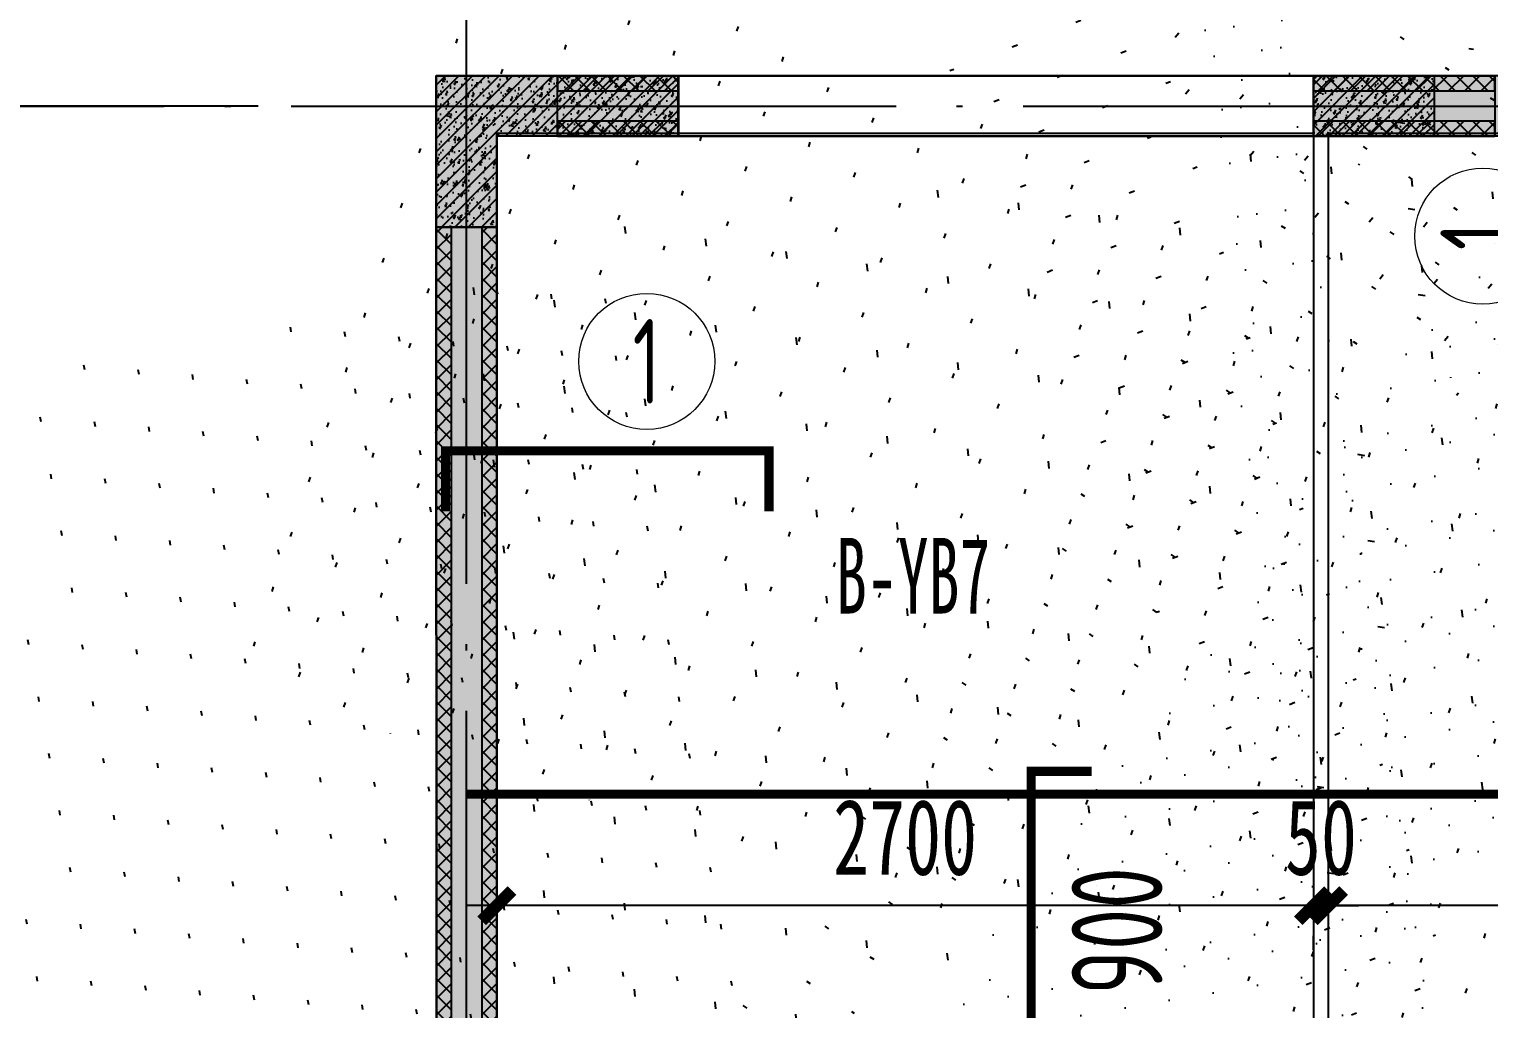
# Model space of a CAD drawing. Extents: x -3200779283 to -8106663, y 659664 to 1123462.
# Drawn here: x -8172147 to -8167320, y 774984 to 778224 of the extents above; entities that cross this region are included whole.
import ezdxf
from ezdxf.enums import TextEntityAlignment as Align

# ---------------------------------------------------------------- set-up
doc = ezdxf.new("R2010")
doc.units = 0
doc.header["$LTSCALE"] = 1000
doc.header["$MEASUREMENT"] = 0
for name, pattern in [('125-墙体$0$CONTINOUS', [0]), ('3#-轴线$0$DOTE', [2.4200000000000004, 2, -0.2, 0.02, -0.2]), ('3#4#5#$0$DASH', [0.35, 0.25, -0.1]), ('DASH', [0.35, 0.25, -0.1])]:
    doc.linetypes.add(name, pattern=pattern)
doc.layers.get('Defpoints').update_dxf_attribs({"color": 30, "linetype": 'DASH'})
for name, color, linetype in [('125-墙体$0$S-WALL', 40, 'Continuous'), ('125-墙体$0$S-WALL-BEAM', 120, 'Continuous'), ('125-墙体$0$S-WALL-COLU', 252, '125-墙体$0$CONTINOUS'), ('125-墙体$0$S-WALL-COLU-HATC', 16, 'Continuous'), ('125-墙体$0$S-WALL-HATC', 253, 'Continuous'), ('3#-轴线$0$3#-轴号$0$A-ANNO-AXIS-CIRC', 3, 'Continuous'), ('3#-轴线$0$A-ANNO-DOTE', 10, '3#-轴线$0$DOTE'), ('3#4#5#$0$PC-SLAB', 6, '3#4#5#$0$DASH'), ('3#4#5#$0$S-ANNO-TEXT', 7, 'Continuous'), ('3#4#5#$0$S-DIMS-SLAB', 120, 'Continuous'), ('3#4#5#$0$S-PC-FQ-WYQ', 4, 'Continuous'), ('3#4#5#$0$S-PC-SLAB', 6, 'Continuous'), ('3#4#5#$0$S-WALL-HATC', 253, 'Continuous'), ('S-REIN', 1, 'Continuous'), ('S-REIN-TEXT', 7, 'Continuous')]:
    doc.layers.add(name, color=color, linetype=linetype)
doc.layers.add('提资不打印', color=2, linetype='Continuous', plot=False)
doc.layers.add('楼板正筋文字', color=7, linetype='Continuous', lineweight=18)
doc.styles.add('3#4#5#$0$外部参照 1$0$宋体', font='', dxfattribs={"width": 0.8})
doc.styles.add('3#4#5#$0$楷体', font='', dxfattribs={"width": 0.7})
doc.styles.add('FromPkpm', font='Pkpmeng', dxfattribs={"width": 0.7, "bigfont": 'Pkpmchn'})
doc.styles.get('3#4#5#$0$外部参照 1$0$宋体').set_extended_font_data('SimSun')
doc.styles.get('3#4#5#$0$楷体').set_extended_font_data('KaiTi_GB2312')
doc.dimstyles.new('3#4#5#$0$TSSD_100_100', dxfattribs={"dimtxt": 250, "dimasz": 100, "dimexe": 100, "dimexo": 250, "dimgap": 100, "dimtad": 1, "dimdec": 0, "dimzin": 0, "dimdsep": 46, "dimtxsty": '3#4#5#$0$楷体', "dimblk": '3#4#5#$0$_ArchTick', "dimcen": 0, "dimdle": 100, "dimclrt": 7, "dimadec": 0, "dimazin": 0, "dimtfac": 1, "dimtdec": 0, "dimtix": 1, "dimtmove": 2, "dimatfit": 3, "dimfxl": 1, "dimtolj": 1, "dimtzin": 0, "dimarcsym": 0})

# ---------------------------------------------------------------- blocks, each defined once
blk = doc.blocks.new('ban')
at = {"layer": 'S-REIN', "const_width": 30}
for points in [[(-70, 9509.900390625), (-70, 9709.900390625), (1000, 9709.900390625), (1000, 9509.900390625)], [(2067.076757833362, 3549.900634765625), (1867.076757833362, 3549.900634765625), (1867.077001973987, 8649.9052734375), (2067.077001973987, 8649.9052734375)]]:
    blk.add_lwpolyline(points, dxfattribs=at)
at = {"layer": 'S-REIN-TEXT', "lineweight": 18}
for centre in [(3359.98046875, 10419.9013671875), (595.7163053723052, 10005.61543160933)]:
    blk.add_circle(centre, 225, dxfattribs=at)
at = {"layer": '提资不打印', "color": 2, "const_width": 30}
blk.add_lwpolyline([(0, 8573.9033203125), (8699.95703125, 8573.9033203125)], dxfattribs=at)
at = {"layer": 'S-REIN-TEXT', "lineweight": 18, "style": 'FromPkpm', "width": 0.7}
blk.add_text('1', height=280, rotation=450, dxfattribs=at).set_placement((3359.98046875, 10419.9013671875), align=Align.MIDDLE_CENTER)
blk.add_text('1', height=280, dxfattribs=at).set_placement((595.7163053723052, 10005.61543160933), align=Align.MIDDLE_CENTER)
at = {"layer": 'S-REIN-TEXT', "lineweight": 25, "style": 'FromPkpm', "width": 0.7}
blk.add_text('900', height=300, rotation=90, dxfattribs=at).set_placement((2000.772282102145, 8122.090721562505), align=Align.TOP_CENTER)
blk = doc.blocks.new('3#4#5#$0$B-YWQ15')
at = {"layer": '3#4#5#$0$S-PC-FQ-WYQ'}
h = blk.add_hatch(dxfattribs=at)
h.set_pattern_fill('ANSI37', color=256, scale=12, angle=90)
h.set_pattern_definition([(135, (-970766.4588348517, 834939.8079217622), (-26.94076836320746, -26.94076836320745), []), (225, (-970766.4588348517, 834939.8079217622), (26.94076836320745, -26.94076836320746), [])])
h.paths.add_polyline_path([(-108963.8104887477, 319088.3087790273), (-108913.8104887477, 319088.3087790273), (-108914.0488637086, 321788.3914244222), (-108964.0488637086, 321788.3914244222)])
h = blk.add_hatch(dxfattribs=at)
h.set_pattern_fill('ANSI37', color=256, scale=12, angle=90)
h.set_pattern_definition([(135, (-970616.4588376287, 834939.8079217697), (-26.94076836320746, -26.94076836320745), []), (225, (-970616.4588376287, 834939.8079217697), (26.94076836320745, -26.94076836320746), [])])
h.paths.add_polyline_path([(-108813.8104915249, 319088.3087790348), (-108763.8104915249, 319088.3087790348), (-108764.0488664858, 321788.3914244297), (-108814.0488664858, 321788.3914244297)])
for points in [[(-108963.8104887477, 319088.3087790273), (-108913.8104887477, 319088.3087790273), (-108914.0488637086, 321788.3914244222), (-108964.0488637086, 321788.3914244222)], [(-108964.0488639945, 321788.3914244222), (-108764.0488636509, 321788.3914244222), (-108763.8104886899, 319088.3087790348), (-108963.8104890336, 319088.3087790348)], [(-108813.8104915249, 319088.3087790348), (-108763.8104915249, 319088.3087790348), (-108764.0488664858, 321788.3914244297), (-108814.0488664858, 321788.3914244297)]]:
    blk.add_lwpolyline(points, close=True, dxfattribs=at)
blk = doc.blocks.new('3#4#5#$0$B-YWQ1')
at = {"layer": '3#4#5#$0$S-PC-FQ-WYQ'}
h = blk.add_hatch(dxfattribs=at)
h.set_pattern_fill('ANSI37', color=256, scale=12, angle=180)
h.set_pattern_definition([(225, (-660807.1750012636, -531964.028769688), (26.94076836320745, -26.94076836320746), []), (315, (-660807.1750012636, -531964.028769688), (26.94076836320746, 26.94076836320745), [])])
h.paths.add_polyline_path([(-147205.7603687136, 329838.381161766), (-147205.7603687136, 329888.381161766), (-147605.7585039237, 329888.3812014548), (-147605.7585039237, 329838.3812014548)])
h = blk.add_hatch(dxfattribs=at)
h.set_pattern_fill('ANSI37', color=256, scale=12, angle=180)
h.set_pattern_definition([(225, (-658107.1768726283, -531964.0315024974), (26.94076836320745, -26.94076836320746), []), (315, (-658107.1768726283, -531964.0315024974), (26.94076836320746, 26.94076836320745), [])])
h.paths.add_polyline_path([(-144505.7622400783, 329838.3784289565), (-144505.7622400783, 329888.3784289565), (-145105.7603752883, 329888.3784686453), (-145105.7603752883, 329838.3784686453)])
h = blk.add_hatch(dxfattribs=at)
h.set_pattern_fill('ANSI37', color=256, scale=12, angle=180)
h.set_pattern_definition([(225, (-660807.1750012562, -532114.028766911), (26.94076836320745, -26.94076836320746), []), (315, (-660807.1750012562, -532114.028766911), (26.94076836320746, 26.94076836320745), [])])
h.paths.add_polyline_path([(-147205.7603687062, 329688.3811645432), (-147205.7603687062, 329738.3811645432), (-147605.7585039162, 329738.381204232), (-147605.7585039162, 329688.381204232)])
h = blk.add_hatch(dxfattribs=at)
h.set_pattern_fill('ANSI37', color=256, scale=12, angle=180)
h.set_pattern_definition([(225, (-658107.1768726208, -532114.0314997204), (26.94076836320745, -26.94076836320746), []), (315, (-658107.1768726208, -532114.0314997204), (26.94076836320746, 26.94076836320745), [])])
h.paths.add_polyline_path([(-144505.7622400708, 329688.3784317337), (-144505.7622400708, 329738.3784317337), (-145105.7603752809, 329738.3784714225), (-145105.7603752809, 329688.3784714225)])
for points in [[(-147205.7603687136, 329838.381161766), (-147205.7603687136, 329888.381161766), (-147605.7585039237, 329888.3812014548), (-147605.7585039237, 329838.3812014548)], [(-147605.7585039162, 329688.3812039461), (-147605.7585039162, 329888.3812042897), (-147205.7603687136, 329888.381164601), (-147205.7603687136, 329688.3811642573)], [(-147205.760362146, 329888.3784625951), (-145105.7603752809, 329888.3784625951), (-145105.7603752809, 329688.3784800217), (-147205.760362146, 329688.3784800217)], [(-144505.7622400783, 329838.3784289565), (-144505.7622400783, 329888.3784289565), (-145105.7603752883, 329888.3784686453), (-145105.7603752883, 329838.3784686453)], [(-145105.7603752809, 329688.3784711366), (-145105.7603752809, 329888.3784714802), (-144505.7622400783, 329888.3784317914), (-144505.7622400783, 329688.3784314478)], [(-147205.7603687062, 329688.3811645432), (-147205.7603687062, 329738.3811645432), (-147605.7585039162, 329738.381204232), (-147605.7585039162, 329688.381204232)], [(-144505.7622400708, 329688.3784317337), (-144505.7622400708, 329738.3784317337), (-145105.7603752809, 329738.3784714225), (-145105.7603752809, 329688.3784714225)]]:
    blk.add_lwpolyline(points, close=True, dxfattribs=at)
blk = doc.blocks.new('3#4#5#$0$A$C53EF3948')
at = {"layer": '3#4#5#$0$S-PC-FQ-WYQ'}
for name, p in [('3#4#5#$0$B-YWQ1', (148006.0000690809, -329888.3812170064)), ('3#4#5#$0$B-YWQ15', (108964.0411718799, -322288.5339451145))]:
    blk.add_blockref(name, p, dxfattribs=at)
blk = doc.blocks.new('3#4#5#$0$ban111')
at = {"layer": '3#4#5#$0$S-WALL-HATC', "ltscale": 100}
h = blk.add_hatch(dxfattribs=at)
h.set_pattern_fill('AR-CONC', color=256, scale=25, angle=-360.0000000000001, style=0)
h.set_pattern_definition([(49.99999999999994, (-2021084971.688381, 37341211722.80309), (179.3150456501884, -15.68803374564894), [18.75, -206.25]), (355, (-2021084971.688381, 37341211722.80309), (-34.68783340324983, 188.048033425003), [15, -165]), (100.4513999999999, (-2021084956.745461, 37341211721.49575), (144.6273454285055, 172.3598855152383), [15.93504749999993, -175.2855279999988]), (46.18419999999992, (-2021084971.688381, 37341211772.80309), (266.8102621564111, -41.37975358225476), [28.125, -309.3749999999999]), (96.63559999999993, (-2021084949.454195, 37341211769.35476), (233.6656763871761, 243.5294677251102), [23.90257199999984, -262.9282499999974]), (351.1841999999999, (-2021084971.688381, 37341211772.80309), (233.665486283407, 243.5296502313309), [22.49999999999984, -247.4999999999987]), (20.99999999999995, (-2021084946.688381, 37341211760.30309), (149.2267630296153, -100.6547226663348), [18.75, -206.25]), (326, (-2021084946.688381, 37341211760.30309), (60.8288329803956, 181.2875112617132), [15, -165]), (71.45139999999999, (-2021084934.252823, 37341211751.91518), (210.0556571453726, 80.63262417748791), [15.9350475, -175.285528]), (37.49999999999994, (-2021084971.688381, 37341211722.80309), (3.039963829322741, 83.22346345782788), [0, -162.9999999999988, 0, -167.4999999999988, 0, -165.6249999999988]), (7.499999999999932, (-2021084971.688381, 37341211722.80309), (65.76738436053724, 98.60292797059), [0, -95.5, 0, -159.25, 0, -63.125]), (327.4999999999999, (-2021085027.438381, 37341211722.80309), (133.4556090431022, -5.638717933595058), [0, -62.49999999999999, 0, -195, 0, -258.7499999999999]), (317.4999999999999, (-2021085052.438381, 37341211722.80309), (145.7965423355966, 25.0262455830793), [0, -81.25, 0, -129.5, 0, -183.75])])
h.paths.add_polyline_path([(-229032.0009487905, 409975.0000811631), (-228982.0009030856, 409975.0000750691), (-228982.0009944952, 412974.9999572062), (-229032.0010402, 412974.9999633002)])
at = {"layer": '3#4#5#$0$S-PC-SLAB'}
for points in [[(-231732.0009944952, 409964.9999670067), (-231732.0009944952, 412984.9999670067), (-229032.0009944952, 412984.9999670067), (-229032.0009944952, 409964.9999670067)], [(-228982.0009347743, 409965.0000553694), (-228982.0009347743, 412985.0000553694), (-225982.0009347743, 412985.0000553694), (-225982.0009347743, 409965.0000553694)]]:
    blk.add_lwpolyline(points, close=True, dxfattribs=at)
at = {"layer": '3#4#5#$0$S-WALL-HATC', "ltscale": 100}
blk.add_lwpolyline([(-229032.0009487905, 409975.0000811631), (-228982.0009030856, 409975.0000750691), (-228982.0009944952, 412974.9999572062), (-229032.0010402, 412974.9999633002)], close=True, dxfattribs=at)
blk = doc.blocks.new('3#4#5#$0$_ArchTick')
at = {"color": 0, "linetype": 'ByBlock', "const_width": 0.4}
blk.add_lwpolyline([(-0.5, -0.5), (0.5, 0.5)], dxfattribs=at)
blk = doc.blocks.new('*D828')
at = {"layer": '3#4#5#$0$S-DIMS-SLAB', "color": 0, "lineweight": -2, "transparency": 16777216}
for p, q in [((149896.8016765157, 163030.539298701), (146996.8016765157, 163030.539298701)), ((147096.8016765157, 162884.1966436602), (147096.8016765157, 162930.539298701)), ((149796.8016765157, 162884.1966436603), (149796.8016765157, 162930.539298701))]:
    blk.add_line(p, q, dxfattribs=at)
at = {"layer": 'Defpoints', "color": 0, "transparency": 16777216}
for p in [(147096.8016765157, 163134.1966436602), (149796.8016765157, 163134.1966436603), (147096.8016765157, 163030.539298701)]:
    blk.add_point(p, dxfattribs=at)
at = {"layer": '3#4#5#$0$S-DIMS-SLAB', "color": 0, "lineweight": -2, "transparency": 16777216, "xscale": 100, "yscale": 100, "zscale": 100, "rotation": 180}
blk.add_blockref('3#4#5#$0$_ArchTick', (147096.8016765157, 163030.539298701), dxfattribs=at)
at = {"layer": '3#4#5#$0$S-DIMS-SLAB', "color": 0, "lineweight": -2, "transparency": 16777216, "xscale": 100, "yscale": 100, "zscale": 100}
blk.add_blockref('3#4#5#$0$_ArchTick', (149796.8016765157, 163030.539298701), dxfattribs=at)
at = {"layer": '3#4#5#$0$S-DIMS-SLAB', "color": 7, "transparency": 16777216, "insert": (148446.8016765157, 163255.539298701), "char_height": 250, "attachment_point": 5, "style": '3#4#5#$0$楷体'}
blk.add_mtext('\\A1;2700', dxfattribs=at)
blk = doc.blocks.new('*D829')
at = {"layer": '3#4#5#$0$S-DIMS-SLAB', "color": 0, "lineweight": -2, "transparency": 16777216}
for p, q in [((149796.8016765157, 163030.539298701), (149696.8016765157, 163030.539298701)), ((149846.8016765157, 163030.539298701), (149796.8016765157, 163030.539298701)), ((149846.8016765157, 163030.539298701), (149946.8016765157, 163030.539298701)), ((149796.8016765157, 162884.1966436603), (149796.8016765157, 162930.539298701)), ((149846.8016765157, 162884.1966436603), (149846.8016765157, 162930.539298701))]:
    blk.add_line(p, q, dxfattribs=at)
at = {"layer": 'Defpoints', "color": 0, "transparency": 16777216}
for p in [(149796.8016765157, 163134.1966436603), (149846.8016765157, 163134.1966436603), (149796.8016765157, 163030.539298701)]:
    blk.add_point(p, dxfattribs=at)
at = {"layer": '3#4#5#$0$S-DIMS-SLAB', "color": 0, "lineweight": -2, "transparency": 16777216, "xscale": 100, "yscale": 100, "zscale": 100}
blk.add_blockref('3#4#5#$0$_ArchTick', (149796.8016765157, 163030.539298701), dxfattribs=at)
at = {"layer": '3#4#5#$0$S-DIMS-SLAB', "color": 0, "lineweight": -2, "transparency": 16777216, "xscale": 100, "yscale": 100, "zscale": 100, "rotation": 180}
blk.add_blockref('3#4#5#$0$_ArchTick', (149846.8016765157, 163030.539298701), dxfattribs=at)
at = {"layer": '3#4#5#$0$S-DIMS-SLAB', "color": 7, "transparency": 16777216, "insert": (149821.8016765157, 163255.539298701), "char_height": 250, "attachment_point": 5, "style": '3#4#5#$0$楷体'}
blk.add_mtext('\\A1;50', dxfattribs=at)
blk = doc.blocks.new('*D842')
at = {"layer": '3#4#5#$0$S-DIMS-SLAB', "color": 0, "lineweight": -2, "transparency": 16777216}
for p, q in [((152946.8017362366, 163030.5393870637), (149746.8017362366, 163030.5393870637)), ((149846.8017362366, 162884.1967320229), (149846.8017362366, 162930.5393870637)), ((152846.8017362366, 162884.196732023), (152846.8017362366, 162930.5393870637))]:
    blk.add_line(p, q, dxfattribs=at)
at = {"layer": 'Defpoints', "color": 0, "transparency": 16777216}
for p in [(149846.8017362366, 163134.1967320229), (152846.8017362366, 163134.196732023), (149846.8017362366, 163030.5393870637)]:
    blk.add_point(p, dxfattribs=at)
at = {"layer": '3#4#5#$0$S-DIMS-SLAB', "color": 0, "lineweight": -2, "transparency": 16777216, "xscale": 100, "yscale": 100, "zscale": 100, "rotation": 180}
blk.add_blockref('3#4#5#$0$_ArchTick', (149846.8017362366, 163030.5393870637), dxfattribs=at)
at = {"layer": '3#4#5#$0$S-DIMS-SLAB', "color": 0, "lineweight": -2, "transparency": 16777216, "xscale": 100, "yscale": 100, "zscale": 100}
blk.add_blockref('3#4#5#$0$_ArchTick', (152846.8017362366, 163030.5393870637), dxfattribs=at)
at = {"layer": '3#4#5#$0$S-DIMS-SLAB', "color": 7, "transparency": 16777216, "insert": (151346.8017362366, 163255.5393870637), "char_height": 250, "attachment_point": 5, "style": '3#4#5#$0$楷体'}
blk.add_mtext('\\A1;3000', dxfattribs=at)
blk = doc.blocks.new('125-墙体')
at = {"layer": '125-墙体$0$S-WALL-COLU-HATC'}
h = blk.add_hatch(dxfattribs=at)
h.set_pattern_fill('AR-CONC', color=256, scale=10)
h.set_pattern_definition([(49.99999999999999, (15637.05247968878, -240595.612466133), (71.72601826007535, -6.275213498259511), [7.5, -82.5]), (355, (15637.05247968878, -240595.612466133), (-13.8751333613, 75.21921337000119), [6, -66]), (100.4514, (15643.02964768877, -240596.135400133), (57.85093817140216, 68.94395420609536), [6.374018999999988, -70.1142111999998]), (46.18420000000002, (15637.05247968878, -240575.612466133), (106.7241048625644, -16.55190143290181), [11.24999999999994, -123.7499999999995]), (96.6356, (15645.94615418877, -240576.991796833), (93.46627055487033, 97.41178709004417), [9.561028799999999, -105.1713]), (351.1842, (15637.05247968878, -240575.612466133), (93.46619451336272, 97.41186009253246), [9, -99]), (21, (15647.05247968878, -240580.612466133), (59.69070521184616, -40.26188906653388), [7.5, -82.5]), (326.0000000000001, (15647.05247968878, -240580.612466133), (24.33153319215817, 72.5150045046853), [6, -66]), (71.4514, (15652.02670298878, -240583.967626733), (84.02226285814899, 32.25304967099524), [6.374019000000001, -70.1142112]), (37.50000000000001, (15637.05247968878, -240595.612466133), (1.215985531729067, 33.28938538313115), [0, -65.19999999999999, 0, -67, 0, -66.25]), (7.499999999999999, (15637.05247968878, -240595.612466133), (26.30695374421486, 39.44117118823603), [0, -38.2, 0, -63.7, 0, -25.25]), (327.5, (15614.75247968877, -240595.612466133), (53.3822436172409, -2.255487173437976), [0, -25, 0, -78, 0, -103.5]), (317.5, (15604.75247968877, -240595.612466133), (58.31861693423862, 10.01049823323177), [0, -32.5, 0, -51.8, 0, -73.5])])
h.paths.add_polyline_path([(100, -100), (99.98422405263409, -399.9996359648649), (-100.0157759473659, -399.9996359648649), (-100, 100), (700, 99.99999946041498), (700, -100.0000005393522)])
h = blk.add_hatch(dxfattribs=at)
h.set_pattern_fill('ANSI31', color=256, scale=250, style=0)
h.set_pattern_definition([(45, (15637.05247968878, -240595.612466133), (-22.09708691207961, 22.09708691207961), [])])
h.paths.add_polyline_path([(100, -100), (99.98422405263409, -399.9996359648649), (-100.0157759473659, -399.9996359648649), (-100, 100), (700, 99.99999946041498), (700, -100.0000005393522)])
h = blk.add_hatch(dxfattribs=at)
h.set_pattern_fill('AR-CONC', color=256, scale=10)
h.set_pattern_definition([(49.99999999999999, (12290.72775740876, -241007.8141536725), (71.72601826007535, -6.275213498259511), [7.5, -82.5]), (355, (12290.72775740876, -241007.8141536725), (-13.8751333613, 75.21921337000119), [6, -66]), (100.4514, (12296.70492540876, -241008.3370876726), (57.85093817140216, 68.94395420609536), [6.374018999999983, -70.11421119999972]), (46.18420000000002, (12290.72775740876, -240987.8141536725), (106.7241048625644, -16.55190143290181), [11.24999999999992, -123.7499999999994]), (96.6356, (12299.62143190876, -240989.1934843725), (93.46627055487033, 97.41178709004417), [9.561028799999999, -105.1713]), (351.1842, (12290.72775740876, -240987.8141536725), (93.46619451336272, 97.41186009253246), [9, -99]), (21, (12300.72775740876, -240992.8141536725), (59.69070521184616, -40.26188906653388), [7.5, -82.5]), (326.0000000000001, (12300.72775740876, -240992.8141536725), (24.33153319215817, 72.5150045046853), [6, -66]), (71.4514, (12305.70198070876, -240996.1693142726), (84.02226285814899, 32.25304967099524), [6.374019000000001, -70.1142112]), (37.50000000000001, (12290.72775740876, -241007.8141536725), (1.215985531729067, 33.28938538313115), [0, -65.19999999999999, 0, -67, 0, -66.25]), (7.499999999999999, (12290.72775740876, -241007.8141536725), (26.30695374421486, 39.44117118823603), [0, -38.2, 0, -63.7, 0, -25.25]), (327.5, (12268.42775740876, -241007.8141536725), (53.3822436172409, -2.255487173437976), [0, -25, 0, -78, 0, -103.5]), (317.5, (12258.42775740876, -241007.8141536725), (58.31861693423862, 10.01049823323177), [0, -32.5, 0, -51.8, 0, -73.5])])
h.paths.add_polyline_path([(3199.999502355931, -99.99890062701888), (3199.999502355931, 100.0010993729811), (2800, 100), (2800, -100)])
h = blk.add_hatch(dxfattribs=at)
h.set_pattern_fill('ANSI31', color=256, scale=250, style=0)
h.set_pattern_definition([(45, (12290.72775740876, -241007.8141536725), (-22.09708691207961, 22.09708691207961), [])])
h.paths.add_polyline_path([(3199.999502355931, 100.0010993729811), (2800, 100), (2800, -100), (3199.999502355931, -99.99890062701888)])
at = {"layer": '125-墙体$0$S-WALL-HATC'}
for points in [[(100, -100), (-100, 100), (-100, -3200), (33.33333333331393, -3200), (100, -3100)], [(700, 100), (-100, 100), (100, -100), (700, -100)], [(3350, -100), (3350, 100), (2800, 100), (2800, -100)], [(4100, -100), (4100, 100), (3350, 100), (3350, -100)]]:
    blk.add_hatch(color=256, dxfattribs=at).paths.add_polyline_path(points)
at = {"layer": '125-墙体$0$S-WALL'}
for p, q in [((-100, 100), (-100, -3200)), ((700, 100), (-100, 100)), ((700, -100), (700, 100)), ((2800, 100.0001960117079), (2800, -99.99980398829211)), ((3350, 100), (2800, 100)), ((2800, -100), (2800, 100)), ((4100, 100), (3350, 100)), ((100, -100), (100, -3100)), ((700, -100), (100, -100)), ((3350, -100), (2800, -100)), ((4100, -100), (3350, -100))]:
    blk.add_line(p, q, dxfattribs=at)
at = {"layer": '125-墙体$0$S-WALL-BEAM'}
blk.add_lwpolyline([(700, 100.0003920234158), (700, -100), (2800, -100.0006024725153), (2800, 99.99978955090046)], close=True, dxfattribs=at)
at = {"layer": '125-墙体$0$S-WALL-COLU', "linetype": 'ByBlock'}
blk.add_lwpolyline([(100, -100), (99.98422405263409, -399.9996359648649), (-100.0157759473659, -399.9996359648649), (-100, 100), (700, 99.99999946041498), (700, -100.0000005393522), (100, -100)], dxfattribs=at)
at = {"layer": '125-墙体$0$S-WALL-COLU', "lineweight": -2}
blk.add_lwpolyline([(3199.999502355931, -99.99890062701888), (3199.999502355931, 100.0010993729811), (2800, 100), (2800, -100)], close=True, dxfattribs=at)
blk = doc.blocks.new('3#-轴线$0$3#-轴号')
at = {"layer": '3#-轴线$0$3#-轴号$0$A-ANNO-AXIS-CIRC'}
blk.add_line((-689.4218822345131, 0), (-4689.421882234513, 4.898587196589413e-13), dxfattribs=at)
blk = doc.blocks.new('3#-轴线')
at = {"layer": '3#-轴线$0$A-ANNO-DOTE'}
for points in [[(0, -16100), (0, 5500)], [(-3000, 0), (44800, 0)]]:
    blk.add_lwpolyline(points, dxfattribs=at)
blk.add_blockref('3#-轴线$0$3#-轴号', (0, 0))
blk = doc.blocks.new('3#4#5#$0$5#')
at = {"layer": '3#4#5#$0$S-ANNO-TEXT'}
blk.add_blockref('3#4#5#$0$ban111', (378828.8026710108, -247399.8572734847), dxfattribs=at)
at = {"layer": '3#4#5#$0$PC-SLAB', "linetype": 'ByBlock', "style": '3#4#5#$0$外部参照 1$0$宋体', "width": 0.6}
blk.add_text('B-YB7', height=250, dxfattribs=at).set_placement((148473.5617277519, 164121.7532926081), align=Align.MIDDLE)
at = {"layer": '3#4#5#$0$S-DIMS-SLAB'}
for base, p1, p2, picture, middle in [((147096.8016765157, 163030.539298701), (149796.8016765157, 163134.1966436603), (147096.8016765157, 163134.1966436602), '*D828', (148446.8016765157, 163255.539298701)), ((149796.8016765157, 163030.539298701), (149846.8016765157, 163134.1966436603), (149796.8016765157, 163134.1966436603), '*D829', (149821.8016765157, 163255.539298701)), ((149846.8017362366, 163030.5393870637), (152846.8017362366, 163134.196732023), (149846.8017362366, 163134.1967320229), '*D842', (151346.8017362366, 163255.5393870637))]:
    dim = blk.add_linear_dim(base=base, p1=p1, p2=p2, angle=180, dimstyle='3#4#5#$0$TSSD_100_100', dxfattribs=at)
    dim.commit()
    dim.dimension.update_dxf_attribs({"geometry": picture, "text_midpoint": middle})

msp = doc.modelspace()

# ---------------------------------------------------------------- block references
for name in ['3#-轴线', '125-墙体']:
    msp.add_blockref(name, (-8170700.435511587, 777969.5156374373))
at = {"layer": '3#4#5#$0$S-ANNO-TEXT'}
msp.add_blockref('3#4#5#$0$A$C53EF3948', (-8170800.443592959, 778069.6588823925), dxfattribs=at)
at = {"layer": '3#4#5#$0$S-PC-SLAB'}
msp.add_blockref('3#4#5#$0$5#', (-8317697.236654709, 612294.6588975796), dxfattribs=at)
at = {"layer": '楼板正筋文字'}
msp.add_blockref('ban', (-8170700.388636587, 767119.6150026717), dxfattribs=at)

doc.saveas('drawing.dxf')
